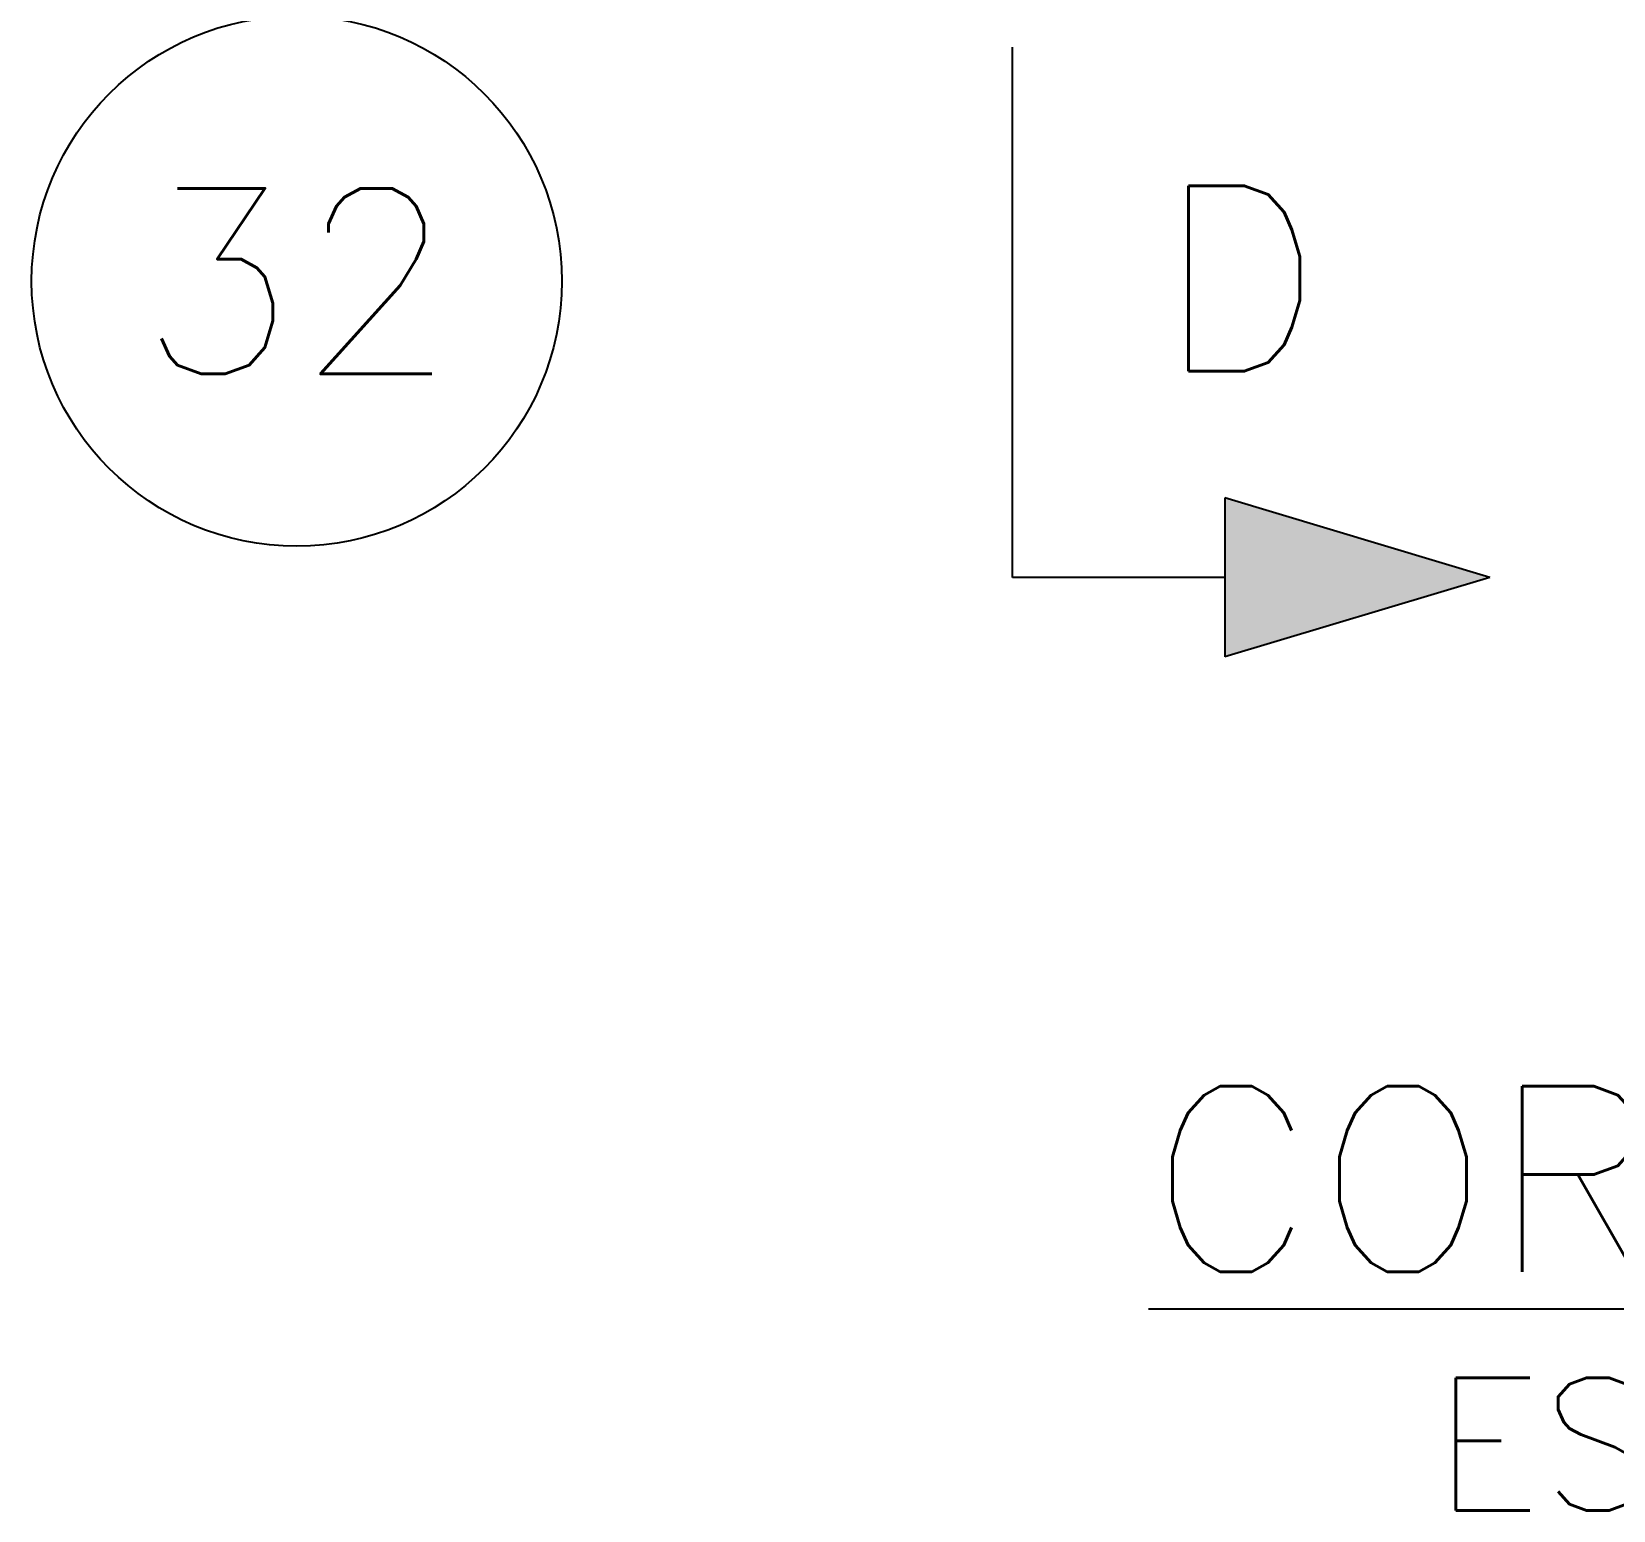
# Model space of a CAD drawing. Header units: metres. Extents: x 0 to 21025, y 0 to 14850.
# Drawn here: x 3080 to 3826, y 5175 to 5872 of the extents above; entities that cross this region are included whole.
import ezdxf
from ezdxf.enums import TextEntityAlignment as Align

# ---------------------------------------------------------------- set-up
doc = ezdxf.new("R2010")
doc.units = ezdxf.units.M
doc.header["$LTSCALE"] = 25
doc.layers.add('GSB', color=7, linetype='Continuous')
doc.styles.add('R100', font='simplex.shx', dxfattribs={"height": 2.5})
doc.styles.add('R140', font='simplex.shx', dxfattribs={"height": 3.5})

# ---------------------------------------------------------------- blocks, each defined once
blk = doc.blocks.new('CORTE')
at = {"layer": 'GSB', "color": 4, "style": 'R140'}
blk.add_attdef('%%UCORTE', text='', height=3.5, dxfattribs=at).set_placement((-0.253, 2.38), align=Align.MIDDLE_CENTER)
at = {"layer": 'GSB', "color": 3, "style": 'R100'}
blk.add_attdef('ESC.', text='', height=2.5, dxfattribs=at).set_placement((-0.253, -2.62), align=Align.MIDDLE_CENTER)
blk = doc.blocks.new('SIMB_CORTE_2')
at = {"layer": 'GSB'}
blk.add_hatch(color=2, dxfattribs=at).paths.add_polyline_path([(1.5, -4), (-1.5, -4), (0, -9)])
at = {"layer": 'GSB', "color": 1}
for p, q in [((0, -4), (0, 0)), ((0, 0), (10, 0)), ((0, -9), (-1.5, -4)), ((1.5, -4), (-1.5, -4)), ((0, -9), (1.5, -4))]:
    blk.add_line(p, q, dxfattribs=at)
at = {"layer": 'GSB', "color": 3, "style": 'R100'}
blk.add_attdef('XXXX', (-0.597, 1.573), '', height=2.5, dxfattribs=at)
at = {"layer": 'GSB', "color": 4, "style": 'R140'}
blk.add_attdef('A', text='', height=3.5, dxfattribs=at).set_placement((5.637, -4.293), align=Align.MIDDLE)
blk = doc.blocks.new('INDICACAO_EIXO')
at = {"layer": 'GSB', "color": 3}
blk.add_circle((0, 0), 5, dxfattribs=at)

msp = doc.modelspace()

# ---------------------------------------------------------------- block references
at = {"layer": 'GSB'}
ref = msp.add_blockref('INDICACAO_EIXO', (3205.467, 5754.318), dxfattribs=dict(at, xscale=24.99999999999972, yscale=24.99999999999972, zscale=24.99999999999972))
ref.add_attrib('EIXO', '32', dxfattribs={"color": 4, "height": 87.5, "style": 'R140'}).set_placement((3205.467, 5754.318), align=Align.MIDDLE_CENTER)
ref = msp.add_blockref('SIMB_CORTE_2', (3543.052, 5614.617), dxfattribs=dict(at, xscale=24.99999999999972, yscale=24.99999999999972, zscale=24.99999999999972, rotation=89.99999999999999))
ref.add_attrib('A', 'D', dxfattribs={"color": 4, "height": 87.5, "style": 'R140'}).set_placement((3650.388, 5755.536), align=Align.MIDDLE)
at = {"layer": 'GSB', "xscale": 24.99999999999972, "yscale": 24.99999999999972, "zscale": 24.99999999999972}
msp.add_blockref('CORTE', (3956.553, 5271.375), dxfattribs=at).add_auto_attribs({'%%UCORTE': '%%uCORTE B-B', 'ESC.': 'ESC. 1:25'})

doc.saveas('drawing.dxf')
